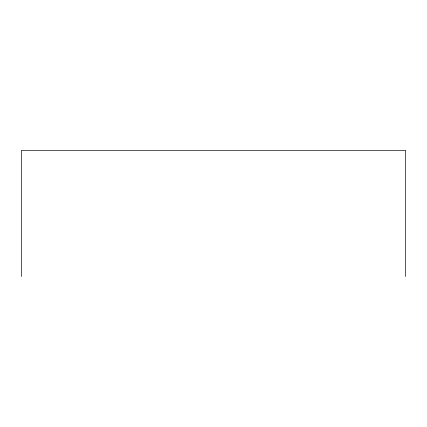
<?xml version="1.0" encoding="UTF-8"?>
<svg xmlns="http://www.w3.org/2000/svg" width="427" height="427" viewBox="0 0 427 427"><rect width="100%" height="100%" fill="white"/><g stroke="black" fill="none" stroke-linecap="round" stroke-linejoin="round"><path stroke-width="0.64" d="M405.65 276.552L405.65 150.448L21.35 150.448L21.35 276.552"/></g></svg>
